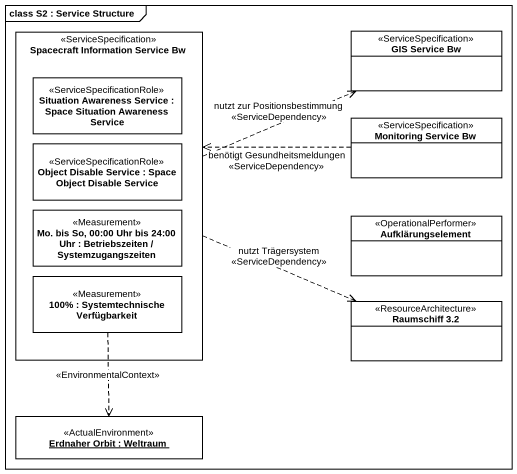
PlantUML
@startuml
mainframe class S2 : Service Structure
allowmixing
hide circle
hide empty members
rectangle "Spacecraft Information Service Bw" as Spacecraft_Information <<ServiceSpecification>> {
  rectangle "Situation Awareness Service : Space Situation Awareness Service" as Situation_Awareness_Service <<ServiceSpecificationRole>>
  rectangle "Object Disable Service : Space Object Disable Service" as Object_Disable_Service <<ServiceSpecificationRole>>
  rectangle "Mo. bis So, 00:00 Uhr bis 24:00 Uhr : Betriebszeiten / Systemzugangszeiten" as Mo_bis_So_00_00_Uhr_bis_24 <<Measurement>>
  rectangle "100% : Systemtechnische Verfügbarkeit" as p100 <<Measurement>>
}
class "GIS Service Bw" as GIS_Service_Bw <<ServiceSpecification>>
class "Monitoring Service Bw" as Monitoring_Service_Bw <<ServiceSpecification>>
class Aufklärungselement <<OperationalPerformer>>
class "Raumschiff 3.2" as Raumschiff_3_2 <<ResourceArchitecture>>
object "Erdnaher Orbit : Weltraum" as Erdnaher_Orbit <<ActualEnvironment>>
Spacecraft_Information .right.> GIS_Service_Bw : nutzt zur Positionsbestimmung\n<<ServiceDependency>>
Spacecraft_Information .right.> Raumschiff_3_2 : nutzt Trägersystem\n<<ServiceDependency>>
Monitoring_Service_Bw .left.> Spacecraft_Information : benötigt Gesundheitsmeldungen\n<<ServiceDependency>>
p100 ..> Erdnaher_Orbit : <<EnvironmentalContext>>
@enduml
